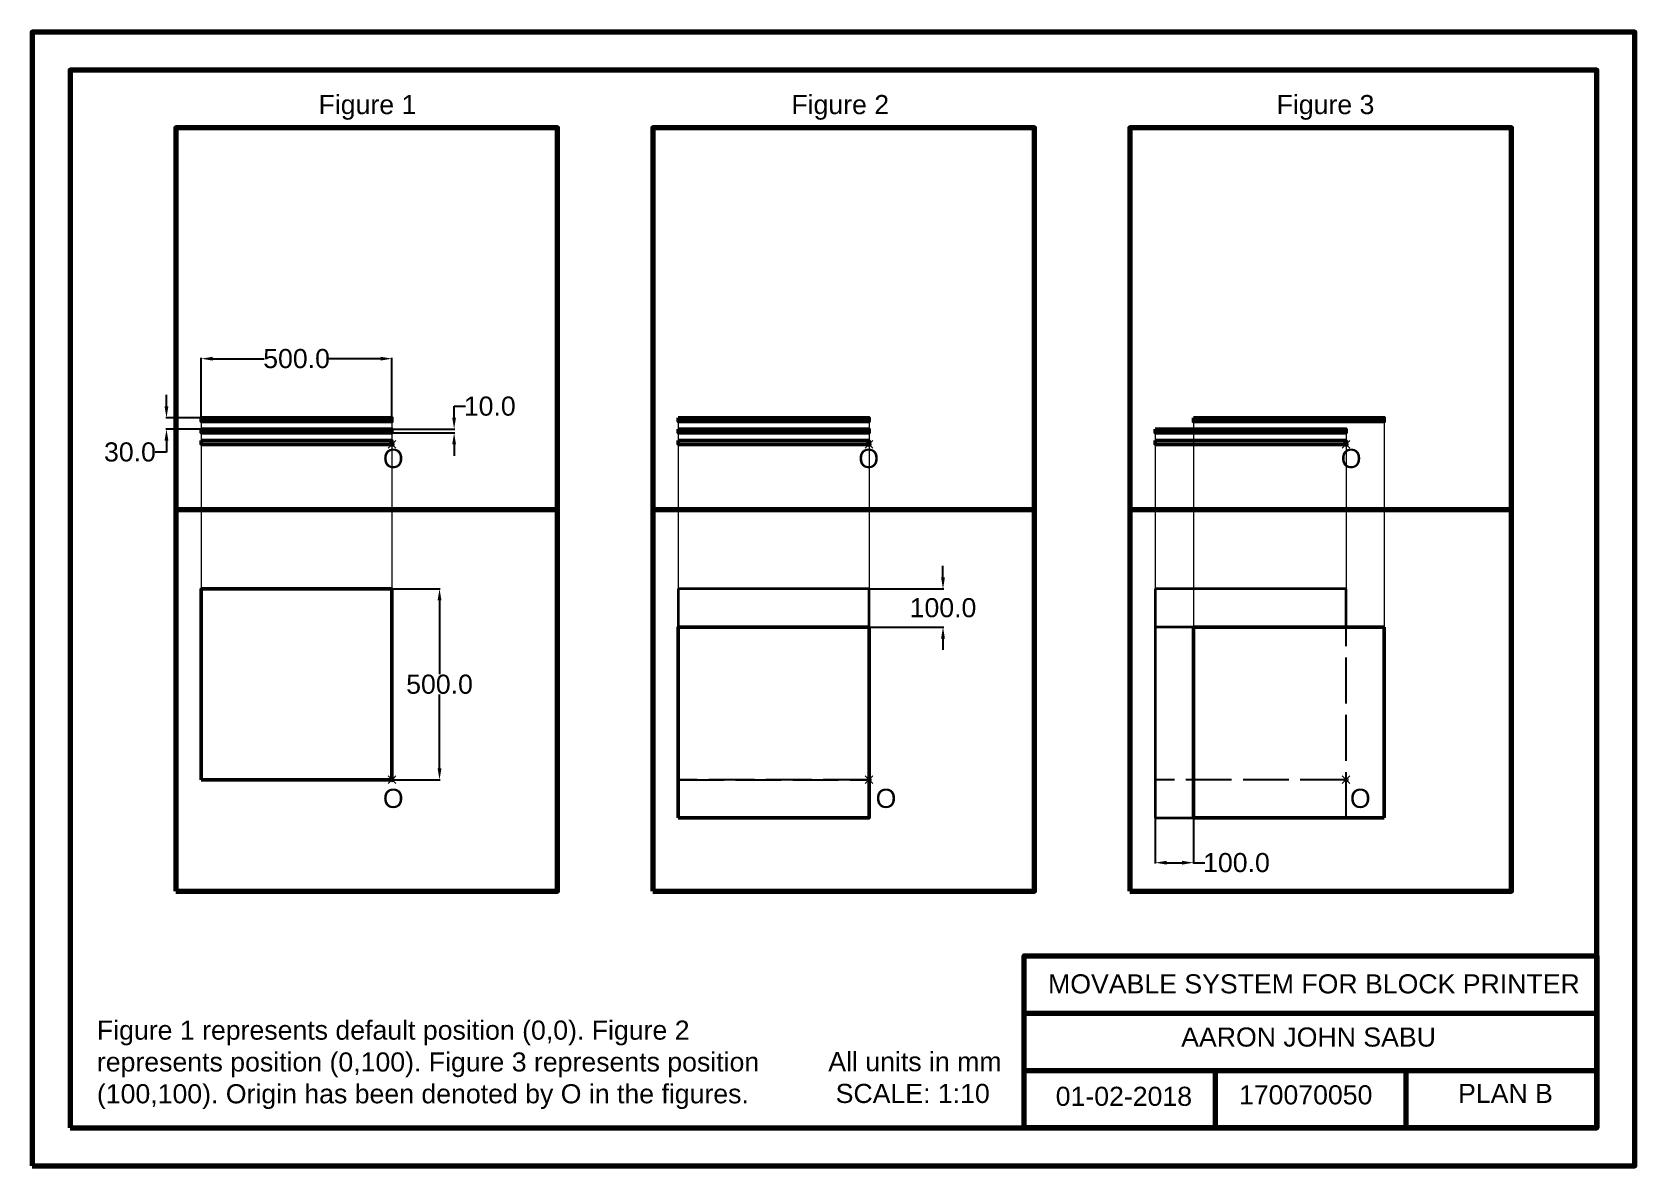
# Model space of a CAD drawing. Header units: millimetres. Extents: x 0 to 420, y 0 to 297.
import ezdxf

# ---------------------------------------------------------------- set-up
doc = ezdxf.new("R2010")
doc.units = ezdxf.units.MM
doc.header["$MEASUREMENT"] = 0
doc.header["$PDMODE"] = 35
doc.header["$PDSIZE"] = -2
doc.linetypes.add('ACAD_ISO02W100', pattern=[15, 12, -3])
for name, color, linetype, lineweight in [('Borders', 7, 'Continuous', 70), ('Hidden lines', 7, 'ACAD_ISO02W100', 25), ('Object', 7, 'Continuous', 50), ('Old lines', 7, 'Continuous', 35), ('Projections', 7, 'Continuous', 15)]:
    doc.layers.add(name, color=color, linetype=linetype, lineweight=lineweight)
doc.styles.add('Annotative', font='arial.ttf', dxfattribs={"height": 5})
doc.styles.get("Standard").update_dxf_attribs({"font": 'arial.ttf'})
doc.dimstyles.new('Annotative', dxfattribs={"dimscale": 0, "dimtxt": 5, "dimasz": 3, "dimexe": 0.18, "dimexo": 0.0625, "dimgap": 0.09, "dimtad": 0, "dimtih": 1, "dimtoh": 1, "dimdec": 1, "dimzin": 0, "dimdsep": 46, "dimtxsty": 'Standard', "dimcen": 0.09, "dimadec": 0, "dimazin": 0, "dimtfac": 1, "dimtdec": 1, "dimtofl": 0, "dimtmove": 0, "dimatfit": 3, "dimfxl": 1, "dimtolj": 1, "dimtzin": 0, "dimarcsym": 0})

# ---------------------------------------------------------------- blocks, each defined once
blk = doc.blocks.new('*D1')
at = {"layer": 'Defpoints', "color": 0, "transparency": 16777216}
for p in [(44.31, 195.99), (35.22, 192.99), (44.31, 192.99)]:
    blk.add_point(p, dxfattribs=at)
at = {"layer": 'Projections', "color": 0, "lineweight": -2, "transparency": 16777216}
for p, q in [((35.22, 198.99), (35.22, 201.99)), ((44.25, 195.99), (35.04, 195.99)), ((44.25, 192.99), (35.04, 192.99)), ((35.22, 189.99), (35.22, 186.99)), ((35.22, 186.99), (32.22, 186.99))]:
    blk.add_line(p, q, dxfattribs=at)
at = {"layer": 'Projections', "color": 0, "transparency": 16777216}
for points in [[(34.72, 198.99), (35.72, 198.99), (35.22, 195.99)], [(34.72, 189.99), (35.72, 189.99), (35.22, 192.99)]]:
    blk.add_solid(points, dxfattribs=at)
at = {"layer": 'Projections', "color": 0, "transparency": 16777216, "insert": (25.65, 186.99), "char_height": 5, "attachment_point": 5}
blk.add_mtext('\\A1;30.0', dxfattribs=at)
blk = doc.blocks.new('*D2')
at = {"layer": 'Defpoints', "color": 0, "transparency": 16777216}
for p in [(94.31, 192.99), (94.31, 191.99), (110.59, 191.99)]:
    blk.add_point(p, dxfattribs=at)
at = {"layer": 'Projections', "color": 0, "lineweight": -2, "transparency": 16777216}
for p, q in [((110.59, 195.99), (110.59, 198.99)), ((110.59, 198.99), (113.59, 198.99)), ((94.37, 192.99), (110.77, 192.99)), ((94.37, 191.99), (110.77, 191.99)), ((110.59, 188.99), (110.59, 185.99))]:
    blk.add_line(p, q, dxfattribs=at)
at = {"layer": 'Projections', "color": 0, "transparency": 16777216}
for points in [[(110.09, 195.99), (111.09, 195.99), (110.59, 192.99)], [(110.09, 188.99), (111.09, 188.99), (110.59, 191.99)]]:
    blk.add_solid(points, dxfattribs=at)
at = {"layer": 'Projections', "color": 0, "transparency": 16777216, "insert": (119.93, 198.99), "char_height": 5, "attachment_point": 5}
blk.add_mtext('\\A1;10.0', dxfattribs=at)
blk = doc.blocks.new('*D3')
at = {"layer": 'Defpoints', "color": 0, "transparency": 16777216}
for p in [(94.31, 211.45), (44.31, 195.99), (94.31, 195.99)]:
    blk.add_point(p, dxfattribs=at)
at = {"layer": 'Projections', "color": 0, "lineweight": -2, "transparency": 16777216}
for p, q in [((44.31, 196.05), (44.31, 211.63)), ((47.31, 211.45), (60.79, 211.45)), ((91.31, 211.45), (77.83, 211.45)), ((94.31, 196.05), (94.31, 211.63))]:
    blk.add_line(p, q, dxfattribs=at)
at = {"layer": 'Projections', "color": 0, "transparency": 16777216}
for points in [[(47.31, 211.95), (47.31, 210.95), (44.31, 211.45)], [(91.31, 211.95), (91.31, 210.95), (94.31, 211.45)]]:
    blk.add_solid(points, dxfattribs=at)
at = {"layer": 'Projections', "color": 0, "transparency": 16777216, "insert": (69.31, 211.45), "char_height": 5, "attachment_point": 5}
blk.add_mtext('\\A1;500.0', dxfattribs=at)
blk = doc.blocks.new('*D4')
at = {"layer": 'Defpoints', "color": 0, "transparency": 16777216}
for p in [(94.31, 151.15), (94.31, 101.15), (106.77, 101.15)]:
    blk.add_point(p, dxfattribs=at)
at = {"layer": 'Projections', "color": 0, "lineweight": -2, "transparency": 16777216}
for p, q in [((94.37, 151.15), (106.95, 151.15)), ((106.77, 148.15), (106.77, 128.79)), ((106.77, 104.15), (106.77, 123.5)), ((94.37, 101.15), (106.95, 101.15))]:
    blk.add_line(p, q, dxfattribs=at)
at = {"layer": 'Projections', "color": 0, "transparency": 16777216}
for points in [[(106.27, 148.15), (107.27, 148.15), (106.77, 151.15)], [(106.27, 104.15), (107.27, 104.15), (106.77, 101.15)]]:
    blk.add_solid(points, dxfattribs=at)
at = {"layer": 'Projections', "color": 0, "transparency": 16777216, "insert": (106.77, 126.15), "char_height": 5, "attachment_point": 5}
blk.add_mtext('\\A1;500.0', dxfattribs=at)
blk = doc.blocks.new('*D5')
at = {"layer": 'Defpoints', "color": 0, "transparency": 16777216}
for p in [(219.31, 151.15), (219.31, 141.15), (238.69, 141.15)]:
    blk.add_point(p, dxfattribs=at)
at = {"layer": 'Projections', "color": 0, "lineweight": -2, "transparency": 16777216}
for p, q in [((238.69, 154.15), (238.69, 157.15)), ((219.37, 151.15), (238.87, 151.15)), ((219.37, 141.15), (238.87, 141.15)), ((238.69, 138.15), (238.69, 135.15))]:
    blk.add_line(p, q, dxfattribs=at)
at = {"layer": 'Projections', "color": 0, "transparency": 16777216}
for points in [[(238.19, 154.15), (239.19, 154.15), (238.69, 151.15)], [(238.19, 138.15), (239.19, 138.15), (238.69, 141.15)]]:
    blk.add_solid(points, dxfattribs=at)
at = {"layer": 'Projections', "color": 0, "transparency": 16777216, "insert": (238.69, 146.19), "char_height": 5, "attachment_point": 5}
blk.add_mtext('\\A1;100.0', dxfattribs=at)
blk = doc.blocks.new('*D6')
at = {"layer": 'Defpoints', "color": 0, "transparency": 16777216}
for p in [(294.31, 91.15), (304.31, 91.15), (304.31, 79.43)]:
    blk.add_point(p, dxfattribs=at)
at = {"layer": 'Projections', "color": 0, "lineweight": -2, "transparency": 16777216}
for p, q in [((294.31, 91.08), (294.31, 79.25)), ((304.31, 91.08), (304.31, 79.25)), ((297.31, 79.43), (301.31, 79.43)), ((304.31, 79.43), (307.31, 79.43))]:
    blk.add_line(p, q, dxfattribs=at)
at = {"layer": 'Projections', "color": 0, "transparency": 16777216}
for points in [[(297.31, 79.93), (297.31, 78.93), (294.31, 79.43)], [(301.31, 79.93), (301.31, 78.93), (304.31, 79.43)]]:
    blk.add_solid(points, dxfattribs=at)
at = {"layer": 'Projections', "color": 0, "transparency": 16777216, "insert": (315.59, 79.43), "char_height": 5, "attachment_point": 5}
blk.add_mtext('\\A1;100.0', dxfattribs=at)

msp = doc.modelspace()

# ---------------------------------------------------------------- linework, layer by layer
msp.add_line((94.312, 101.146), (44.312, 101.146))
at = {"layer": 'Borders'}
for p, q in [((37.637, 171.933), (137.637, 171.933)), ((162.637, 171.933), (262.637, 171.933)), ((287.637, 171.933), (387.637, 171.933)), ((260, 40), (410, 40)), ((260, 25), (410, 25)), ((310, 25), (310, 10)), ((360, 25), (360, 10))]:
    msp.add_line(p, q, dxfattribs=at)
for points in [[(0, 0), (420, 0), (420, 297), (0, 297)], [(10, 10), (410, 10), (410, 287), (10, 287)], [(37.637, 71.933), (137.637, 71.933), (137.637, 271.933), (37.637, 271.933)], [(162.637, 71.933), (262.637, 71.933), (262.637, 271.933), (162.637, 271.933)], [(287.637, 71.933), (387.637, 71.933), (387.637, 271.933), (287.637, 271.933)], [(410, 10), (260, 10), (260, 55), (410, 55)]]:
    msp.add_lwpolyline(points, close=True, dxfattribs=at)
at = {"layer": 'Hidden lines'}
for p, q in [((344.312, 91.146), (344.312, 141.146)), ((219.312, 101.146), (169.312, 101.146)), ((169.312, 101.146), (219.312, 101.146)), ((344.312, 101.146), (294.312, 101.146))]:
    msp.add_line(p, q, dxfattribs=at)
at = {"layer": 'Object'}
for p, q in [((354.312, 141.146), (304.312, 141.146)), ((304.312, 141.146), (304.312, 91.146)), ((354.312, 91.146), (354.312, 141.146)), ((304.312, 91.146), (354.312, 91.146))]:
    msp.add_line(p, q, dxfattribs=at)
for points in [[(44.312, 195.986), (94.312, 195.986), (94.312, 194.986), (44.312, 194.986)], [(169.312, 195.986), (219.312, 195.986), (219.312, 194.986), (169.312, 194.986)], [(304.312, 195.986), (354.312, 195.986), (354.312, 194.986), (304.312, 194.986)], [(44.312, 192.986), (94.312, 192.986), (94.312, 191.986), (44.312, 191.986)], [(44.312, 189.986), (94.312, 189.986), (94.312, 188.986), (44.312, 188.986)], [(169.312, 192.986), (219.312, 192.986), (219.312, 191.986), (169.312, 191.986)], [(169.312, 189.986), (219.312, 189.986), (219.312, 188.986), (169.312, 188.986)], [(294.312, 192.986), (344.312, 192.986), (344.312, 191.986), (294.312, 191.986)], [(294.312, 189.986), (344.312, 189.986), (344.312, 188.986), (294.312, 188.986)], [(44.312, 101.146), (94.312, 101.146), (94.312, 151.146), (44.312, 151.146)], [(169.312, 91.146), (219.312, 91.146), (219.312, 141.146), (169.312, 141.146)]]:
    msp.add_lwpolyline(points, close=True, dxfattribs=at)
at = {"layer": 'Old lines'}
for p, q in [((219.312, 151.146), (169.312, 151.146)), ((169.312, 151.146), (169.312, 101.146)), ((219.312, 101.146), (219.312, 151.146)), ((344.312, 151.146), (294.312, 151.146)), ((294.312, 151.146), (294.312, 101.146)), ((344.312, 141.146), (344.312, 151.146)), ((344.312, 141.146), (294.312, 141.146)), ((294.312, 141.146), (294.312, 91.146)), ((294.312, 91.146), (344.312, 91.146))]:
    msp.add_line(p, q, dxfattribs=at)
at = {"layer": 'Projections'}
for p, q in [((44.312, 194.986), (44.312, 151.146)), ((94.312, 194.986), (94.312, 151.146)), ((169.312, 194.986), (169.312, 151.146)), ((219.312, 194.986), (219.312, 151.146)), ((304.312, 194.986), (304.312, 141.146)), ((354.312, 194.986), (354.312, 141.146)), ((294.312, 191.986), (294.312, 151.146)), ((344.312, 191.986), (344.312, 151.146))]:
    msp.add_line(p, q, dxfattribs=at)
for p in [(94.312, 188.986), (219.312, 188.986), (344.312, 188.986), (94.312, 101.146), (219.312, 101.146), (344.312, 101.146)]:
    msp.add_point(p, dxfattribs=at)

# ---------------------------------------------------------------- texts
at = {"layer": 'Borders', "char_height": 5, "attachment_point": 1, "style": 'Annotative'}
for s, insert, width in [('MOVABLE SYSTEM FOR BLOCK PRINTER', (266.225, 50.194), 139.8931), ('AARON JOHN SABU', (301.102, 36.256), 82.21621), ('170070050', (316.247, 21.122), 35.76277), ('PLAN B', (373.657, 21.503), 27.87205), ('01-02-2018', (268.224, 20.74), 36.39912)]:
    msp.add_mtext(s, dxfattribs=dict(at, insert=insert, width=width))
at = {"layer": 'Projections', "char_height": 5, "attachment_point": 1, "style": 'Annotative'}
for s, insert, width in [('Figure 1', (75.076, 280.51), 26.3821), ('Figure 2', (198.955, 280.51), 26.3821), ('Figure 3', (326.106, 280.51), 26.3821), ('O', (91.928, 187.818), 0.1577), ('O', (216.506, 187.818), 0.1577), ('O', (342.917, 187.818), 0.1577), ('O', (91.928, 98.778), 0.1577), ('O', (221.036, 98.778), 0.1577), ('O', (345.32, 98.778), 0.1577), ('Figure 1 represents default position (0,0). Figure 2 represents position (0,100). Figure 3 represents position (100,100). Origin has been denoted by O in the figures.', (16.995, 38.07), 176.50305), ('All units in mm\\P SCALE: 1:10', (208.632, 29.822), 46.81246)]:
    msp.add_mtext(s, dxfattribs=dict(at, insert=insert, width=width))

# ---------------------------------------------------------------- dimensions: what is measured, and where the dimension line sits
at = {"layer": 'Projections'}
for p1, p2, distance, picture, middle in [((44.312, 195.986), (94.312, 195.986), 15.467, '*D3', (69.312, 211.453)), ((44.312, 195.986), (44.312, 192.986), -9.087, '*D1', (25.651, 186.986)), ((94.312, 151.146), (94.312, 101.146), 12.463, '*D4', (106.774, 126.146))]:
    dim = msp.add_aligned_dim(p1=p1, p2=p2, distance=distance, dimstyle='Annotative', override={"dimlfac": 10}, dxfattribs=at)
    dim.commit()
    dim.dimension.update_dxf_attribs({"geometry": picture, "text_midpoint": middle})
for base, p1, p2, angle, picture, middle in [((110.591, 191.986), (94.312, 192.986), (94.312, 191.986), 270, '*D2', (119.931, 198.986)), ((238.692, 141.146), (219.312, 151.146), (219.312, 141.146), 270, '*D5', (238.692, 146.192)), ((304.312, 79.426), (294.312, 91.146), (304.312, 91.146), 0, '*D6', (315.594, 79.426))]:
    dim = msp.add_linear_dim(base=base, p1=p1, p2=p2, angle=angle, dimstyle='Annotative', override={"dimlfac": 10}, dxfattribs=at)
    dim.commit()
    dim.dimension.update_dxf_attribs({"geometry": picture, "text_midpoint": middle, "dimtype": 161})

doc.saveas('drawing.dxf')
